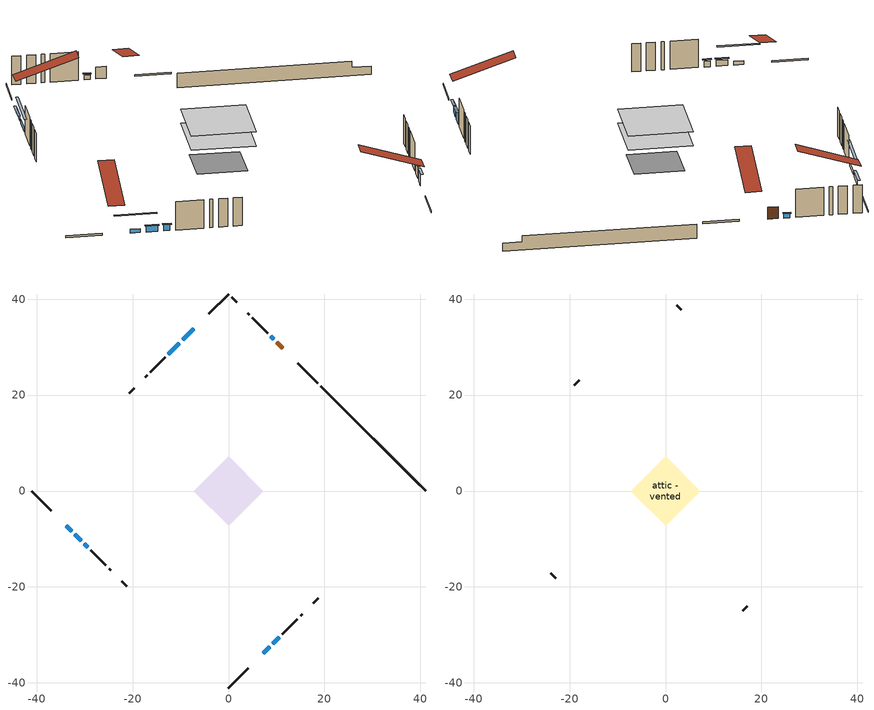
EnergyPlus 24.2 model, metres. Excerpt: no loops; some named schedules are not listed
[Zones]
conditioned space
 floor adiabatic (AdiabaticFloorConstruction): -7.29,0 0,7.29 7.29,0 0,-7.29 z3.66
 floor foundation (Slab1 construction): -5.46,0.22 -0.22,5.46 5.46,-0.22 0.22,-5.46 z-1.22
 wall outside (RimJoist1 construction): 0,-41.07 4.1,-36.98 / -41.07,0 -36.98,-4.1 / 0,41.07 -4.1,36.98 / 18.58,22.5 14.48,26.59 z1.22:1.52
 wall outside (AdiabaticWallConstruction 1): 11.3,29.78 10.11,30.97 z1.22:3.25
 wall outside (AdiabaticWallConstruction): 9.45,31.62 8.8,32.27 / -7.28,33.8 -9.58,31.5 z1.22:1.98; -33.8,-7.28 -32.68,-8.39 / -10.23,30.84 -12.53,28.54 z1.22:1.88; 7.28,-33.8 8.57,-32.5 z1.22:3.05; 9.23,-31.85 10.58,-30.5 z1.22:3.13; -32.02,-9.05 -30.73,-10.34 / -30.07,-11 -29.36,-11.72 z1.22:2.24
 wall outside (Wall1 construction): 11.23,-29.84 14.38,-26.7 / -28.7,-12.38 -25.55,-15.52 / -13.19,27.89 -16.33,24.74 / 8.15,32.93 5,36.07 z1.22:6.1
 wall outside (Wall2 construction): 15.04,-26.04 15.4,-25.68 / -24.9,-16.18 -24.53,-16.54 / -16.99,24.08 -17.35,23.72 / 4.35,36.73 3.98,37.09 z1.22:6.1
 wall outside (Wall4 construction): 17.71,-23.37 18.73,-22.35 / -22.23,-18.85 -21.21,-19.87 / -19.66,21.41 -20.68,20.39 / 1.68,39.4 0.66,40.42 z1.22:6.1
 wall foundation (FoundationWall1 construction): 19.23,21.84,-1.22 19.23,21.84,1.22 38.89,2.18,1.22 38.89,2.18,0.19 41.07,0,0.19 41.07,0,-1.22
 window (WindowConstruction): 9.45,31.62 8.81,32.27 z1.22:1.98
 window (WindowConstruction 7): -33.8,-7.28 -32.68,-8.39 z1.22:1.88
 window (WindowConstruction 1): -7.28,33.8 -9.58,31.5 z1.22:1.98
 window (WindowConstruction 2): 7.28,-33.8 8.57,-32.5 z1.22:3.05
 window (WindowConstruction 3): 9.23,-31.85 10.58,-30.5 z1.22:3.12
 window (WindowConstruction 4): -32.02,-9.05 -30.73,-10.34 z1.22:2.23
 window (WindowConstruction 5): -30.07,-11 -29.36,-11.72 z1.22:2.23
 window (WindowConstruction 6): -10.23,30.84 -12.53,28.54 z1.22:1.88
 door (Door): 11.3,29.78 10.11,30.97 z1.22:3.25
 ceiling adiabatic (AdiabaticFloorConstruction): 0,-7.29 7.29,0 0,7.29 -7.29,0 z3.66
attic - vented
 floor to conditioned space (Floor1 construction Reversed): -7.29,0 0,7.29 7.29,0 0,-7.29 z6.1
 wall outside (Wall3 construction): 16.06,-25.02 17.05,-24.03 / -23.88,-17.2 -22.88,-18.19 / -18.01,23.06 -19,22.07 / 3.33,37.75 2.33,38.74 z1.22:6.1
 roof outside (Roof1 construction): 6.62,-34.45,6.1 -0.47,-27.36,9.44 -2.34,-29.23,9.44 4.75,-36.32,6.1; -34.45,-6.62,6.1 -27.36,0.47,9.44 -29.23,2.34,9.44 -36.32,-4.75,6.1; -6.62,34.45,6.1 0.47,27.36,9.44 2.34,29.23,9.44 -4.75,36.32,6.1; 11.95,29.12,6.1 4.86,22.02,9.44 6.73,20.15,9.44 13.82,27.25,6.1
shading: 8.66,32.41 9.59,31.48 9.89,31.77 8.95,32.7 z2.18; -30.81,-10.26 -35.66,-5.41 -35.95,-5.7 -31.11,-10.55 z4.52; -9.72,31.36 -7.14,33.94 -7.43,34.23 -10.01,31.65 z2.18; 8.71,-32.36 7.14,-33.94 7.43,-34.23 9.01,-32.65 z3.25; 10.72,-30.36 9.09,-31.99 9.38,-32.28 11.01,-30.65 z3.33; -30.59,-10.49 -32.17,-8.91 -32.46,-9.2 -30.88,-10.78 z2.44; -29.21,-11.86 -30.22,-10.86 -30.51,-11.15 -29.5,-12.15 z2.44; -14.4,26.68 -8.37,32.71 -8.66,33 -14.69,26.97 z4.52
[Building]
Building 1: Terrain=Suburbs
[Site:Location]
Edmonton Intl AP_AB: Latitude {deg}=53.31; Longitude {deg}=-113.58; Time Zone {hr}=-7; Elevation {m}=723; Keep Site Location Information=Yes
[Site:GroundTemperature:Shallow]
-1.56185, -3.61833, -3.78302, -2.80711, 1.11059, 5.01004, 8.39065, 10.5322, 10.7141, 8.97234, 5.67794, 1.89811
[Site:WaterMainsTemperature]
Calculation Method=Schedule; Temperature Schedule=mains temperature schedule
[Material] Roughness=Rough; Thermal Absorptance=0.9
Name | Thickness {m} | Conductivity {W/m-K} | Density {kg/m3} | Specific Heat {J/kg-K} | Solar Absorptance | Visible Absorptance
asphalt or fiberglass shingles | 0.00635 | 0.162714 | 1121.4 | 1465.45 | 0.4 | 0.4
ceiling loosefill ins | 0.254 | 0.0480833 | 16.02 | 1046.75 | 0.7 | 0.7
ceiling stud and cavity | 0.1397 | 0.13447 | 65.682 | 1177.47 | 0.7 | 0.7
concrete 4.0 in. | 0.1016 | 1.803125 | 2242.8 | 837.4 | 0.7 | 0.7
concrete 8.0 in. | 0.2032 | 1.803125 | 2242.8 | 837.4 | 0.7 | 0.7
door material | 0.04445 | 0.188738 | 512.64 | 1214.23 | 0.7 | 0.7
floor covering | 0.0127 | 0.0433444 | 54.468 | 1339.84 | 0.6 | 0.6
floor rigid ins; wall rigid ins | 0.512978 | 0.029427 | 32.04 | 1214.23 | 0.7 | 0.7
floor stud and cavity | 0.1397 | 1.75129 | 37.0049 | 1207.88 | 0.7 | 0.7
furniture material conditioned space 1 | 0.1524 | 0.115458 | 640.8 | 1214.23 | 0.6 | 0.6
gypsum board | 0.0127 | 0.160291 | 801 | 837.4 | 0.6 | 0.6
osb sheathing 0.5 in. | 0.0127 | 0.115458 | 512.64 | 1214.23 | 0.7 | 0.7
osb sheathing 0.75 in. | 0.01905 | 0.115458 | 512.64 | 1214.23 | 0.7 | 0.7
osb sheathing 2.0 in. | 0.0508 | 0.115458 | 512.64 | 1214.23 | 0.7 | 0.7
rim joist stud and cavity | 0.0508 | 0.0285197 | 125.044 | 1163.47 | 0.6 | 0.6
wall stud and cavity | 0.1397 | 0.0893451 | 139.0536 | 1170.24 | 0.7 | 0.7
wall stud and cavity 1 | 0.1397 | 0.0959353 | 139.0536 | 1170.24 | 0.7 | 0.7
wall stud and cavity 2 | 0.0889 | 6.1454 | 50.32683 | 1063.81 | 0.6 | 0.6
wall stud and cavity 3 | 0.1397 | 0.0985229 | 139.0536 | 1170.24 | 0.7 | 0.7
wall stud and cavity 4 | 0.0889 | 0.380278 | 52.3479 | 1209.89 | 0.7 | 0.7
wall stud and cavity 5 | 0.0889 | 0.391764 | 83.0341 | 1211.67 | 0.7 | 0.7
wood siding | 0.0254 | 0.102417 | 544.68 | 1172.36 | 0.4 | 0.4
wood siding 1 | 0.00254 | 0.102417 | 544.68 | 1172.36 | 0.4 | 0.4
wood siding 2; wood siding 3; wood siding 4 | 0.0254 | 0.102417 | 544.68 | 1172.36 | 0.7 | 0.7
[WindowMaterial:SimpleGlazingSystem]
Name | U-Factor {W/m2-K} | Solar Heat Gain Coefficient
WindowMaterial | 2.1531 | 0.41
WindowMaterial 1 | 2.9395 | 0.65
WindowMaterial 2 | 2.8867 | 0.7
WindowMaterial 3 | 2.88386 | 0.7
WindowMaterial 4 | 2.915653 | 0.67
WindowMaterial 5 | 2.938365 | 0.65
WindowMaterial 6 | 2.95142 | 0.64
WindowMaterial 7 | 2.95256 | 0.64
[Construction]
AdiabaticFloorConstruction: floor stud and cavity, floor rigid ins, osb sheathing 0.75 in., floor covering
AdiabaticWallConstruction: wood siding 3, wall rigid ins, wall stud and cavity 4, gypsum board
AdiabaticWallConstruction 1: wood siding 4, wall rigid ins, wall stud and cavity 4, gypsum board
Door: door material
Floor1 construction Reversed: gypsum board, ceiling stud and cavity, ceiling loosefill ins
FoundationWall1 construction: concrete 8.0 in.
furniture construction conditioned space 1: furniture material conditioned space 1
PartitionWallConstruction: gypsum board, wall stud and cavity 5, gypsum board
RimJoist1 construction: wood siding 2, osb sheathing 2.0 in., rim joist stud and cavity
Roof1 construction: asphalt or fiberglass shingles
Slab1 construction: concrete 4.0 in.
Wall1 construction: wood siding, osb sheathing 0.5 in., wall stud and cavity, gypsum board
Wall2 construction: wood siding, osb sheathing 0.5 in., wall stud and cavity 1, gypsum board
Wall3 construction: wood siding 1, wall stud and cavity 2
Wall4 construction: wood siding, osb sheathing 0.5 in., wall stud and cavity 3, gypsum board
WindowConstruction: WindowMaterial
WindowConstruction 1: WindowMaterial 1
WindowConstruction 2: WindowMaterial 2
WindowConstruction 3: WindowMaterial 3
WindowConstruction 4: WindowMaterial 4
WindowConstruction 5: WindowMaterial 5
WindowConstruction 6: WindowMaterial 6
WindowConstruction 7: WindowMaterial 7
[Zone] Multiplier=1; Part of Total Floor Area=Yes
Name | Volume {m3}
attic - vented | 57.6488
conditioned space | 417.7
[Space]
Name | Zone | Volume {m3}
attic - vented 1 | attic - vented | 57.6488
conditioned space 1 | conditioned space | 417.7
[ZoneInfiltration:EffectiveLeakageArea]
infil attic - vented 1: Zone or Space=attic - vented 1; Schedule=Always On Discrete; Effective Air Leakage Area {cm2}=3692.52; Stack Coefficient=0.000571742; Wind Coefficient=1.61555e-05
[ZoneMixing]
whole house fan mix: Zone or Space=attic - vented; Schedule=Always On Continuous; Design Flow Rate Calculation Method=Flow/Zone; Design Flow Rate {m3/s}=0; Source Zone or Space=conditioned space
[SurfaceProperty:ExposedFoundationPerimeter]
Slab1: Exposed Perimeter Calculation Method=TotalExposedPerimeter; Total Exposed Perimeter {m}=30.888
[InternalMass] Zone or ZoneList=conditioned space; Space or SpaceList=conditioned space 1
Name | Construction | Surface Area {m2}
furniture mass conditioned space 1 | furniture construction conditioned space 1 | 66.2921
partition wall mass | PartitionWallConstruction | 165.73
[Lights]
interior lighting: Zone or ZoneList or Space or SpaceList=conditioned space 1; Schedule=interior lighting schedule; Design Level Calculation Method=LightingLevel; Lighting Level {W}=343.2; Return Air Fraction=0; Fraction Radiant=0.6; Fraction Visible=0.2; Fraction Replaceable=1
[People]
occupants: Zone or ZoneList or Space or SpaceList=conditioned space 1; Number of People Schedule=occupants schedule; Number of People Calculation Method=People; Number of People=3; Fraction Radiant=0.314171; Sensible Heat Fraction=0.56303; Activity Level Schedule=occupants activity schedule; Carbon Dioxide Generation Rate {m3/s-W}=0; Enable ASHRAE 55 Comfort Warnings=No; Mean Radiant Temperature Calculation Type=EnclosureAveraged
[ElectricEquipment] Zone or ZoneList or Space or SpaceList=conditioned space 1; Design Level Calculation Method=EquipmentLevel
Name | Schedule | Design Level {W} | Fraction Latent | Fraction Radiant | Fraction Lost
clothes dryer | clothes dryer schedule | 140.772 | 0.015 | 0.081 | 0.85
clothes washer | clothes washer schedule | 32.1985 | 0.03 | 0.162 | 0.7
cooking range | cooking range schedule | 215.147 | 0.08 | 0.432 | 0.2
dishwasher | dishwasher schedule | 66.8632 | 0.3 | 0.18 | 0.4
fridge | fridge schedule | 72.9452 | 0 | 0.6 | 0
mech vent bath fan 0 | mech vent bath fan 0 schedule | 50.2 | 0 | 0 | 1
mech vent house fan | mech vent house fan schedule | 0 | 0 | 0 | 1
mech vent house fan cfis | mech vent house fan cfis schedule | 0 | 0 | 0 | 0
mech vent range fan 0 | mech vent range fan 0 schedule | 57 | 0 | 0 | 1
misc plug loads | misc plug loads schedule | 494.7 | 0.045 | 0.513 | 0.1
whole house fan | Always On Discrete | 0 | 0 | 0 | 1
[OtherEquipment] Zone or ZoneList or Space or SpaceList=conditioned space 1; Design Level Calculation Method=EquipmentLevel
Name | Fuel Type | Schedule | Design Level {W} | Fraction Latent | Fraction Radiant | Fraction Lost
clothes dryer 1 | Electricity | clothes dryer schedule | 0 | 0.015 | 0.081 | 0.85
cooking range 1 | Electricity | cooking range schedule | 0 | 0.08 | 0.432 | 0.2
general water use latent | None | general water use schedule | 62.594 | 1 | 0 | 0
general water use sensible | None | general water use schedule | -61.6891 | 0 | 0.6 | 0
mech vent house fan latent load | None | Always On Discrete | 0 | 1 | 0 | 0
mech vent house fan sensible load | None | Always On Discrete | 0 | 0 | 0 | 0
water heater energy adjustment1 | NaturalGas | Always On Discrete | 0.01 | 0 | 0 | 1
[ZoneInfiltration:DesignFlowRate] Zone or ZoneList or Space or SpaceList=conditioned space 1; Schedule=Always On Discrete; Design Flow Rate Calculation Method=Flow/Zone; Design Flow Rate {m3/s}=0
infil flow; natural vent flow; whole house fan flow
[AvailabilityManager:Scheduled]
furnace airloop Availability Manager: Schedule=Always On Discrete
[Foundation:Kiva]
Foundation Kiva 1: Initial Indoor Air Temperature {C}=18; Wall Height Above Grade {m}=1.21999; Wall Depth Below Slab {m}=0.2032
[Foundation:Kiva:Settings]
Soil Conductivity {W/m-K}=0.849921; Soil Density {kg/m3}=1842.3; Soil Specific Heat {J/kg-K}=418.7; Ground Solar Absorptivity=0.9; Ground Thermal Absorptivity=0.9; Ground Surface Roughness {m}=0.03; Far-Field Width {m}=40; Deep-Ground Boundary Condition=ZeroFlux; Deep-Ground Depth {m}=40; Minimum Cell Dimension {m}=0.2; Maximum Cell Growth Coefficient=3; Simulation Timestep=Timestep
[Exterior:Lights]
exterior lighting: Schedule=exterior lighting schedule; Design Level {W}=75.6
[EnergyManagementSystem:GlobalVariable]
furnace_airloop_Fan_RTF
infil_program_Qfan
infil_program_Qinf
natural_vent_program_Qnv
natural_vent_program_Qwhf
[EnergyManagementSystem:Sensor]
Name | Output:Variable or Output:Meter Index Key | Output:Variable or Output:Meter
airflow_gain | infil flow | Infiltration Sensible Heat Gain Energy
airflow_gain_1 | natural vent flow | Infiltration Sensible Heat Gain Energy
airflow_gain_2 | whole house fan flow | Infiltration Sensible Heat Gain Energy
airflow_loss | infil flow | Infiltration Sensible Heat Loss Energy
airflow_loss_1 | natural vent flow | Infiltration Sensible Heat Loss Energy
airflow_loss_2 | whole house fan flow | Infiltration Sensible Heat Loss Energy
clg_load_cond |  | Cooling:EnergyTransfer:Zone:CONDITIONED SPACE
clg_sp_s; clg_sp_s_1 | cooling setpoint | Schedule Value
clothes_dryer_exhaust_0_sch_s | clothes dryer exhaust 0 schedule | Schedule Value
cool_season | cooling season schedule | Schedule Value
htg_load_cond |  | Heating:EnergyTransfer:Zone:CONDITIONED SPACE
htg_sp_s; htg_sp_s_1 | heating setpoint | Schedule Value
ig_ee_conv | clothes dryer | Electric Equipment Convective Heating Energy
ig_ee_conv_2 | cooking range | Electric Equipment Convective Heating Energy
ig_ee_conv_4 | fridge | Electric Equipment Convective Heating Energy
ig_ee_conv_5 | misc plug loads | Electric Equipment Convective Heating Energy
ig_ee_conv_6 | whole house fan | Electric Equipment Convective Heating Energy
ig_ee_rad | clothes dryer | Electric Equipment Radiant Heating Energy
ig_ee_rad_2 | cooking range | Electric Equipment Radiant Heating Energy
ig_ee_rad_4 | fridge | Electric Equipment Radiant Heating Energy
ig_ee_rad_5 | misc plug loads | Electric Equipment Radiant Heating Energy
ig_ee_rad_6 | whole house fan | Electric Equipment Radiant Heating Energy
ig_lgt_conv | interior lighting | Lights Convective Heating Energy
ig_lgt_rad | interior lighting | Lights Radiant Heating Energy
ig_lgt_vis | interior lighting | Lights Visible Radiation Heating Energy
ig_oe_conv | clothes dryer 1 | Other Equipment Convective Heating Energy
ig_oe_conv_1 | cooking range 1 | Other Equipment Convective Heating Energy
ig_oe_conv_2 | general water use latent | Other Equipment Convective Heating Energy
ig_oe_conv_3 | general water use sensible | Other Equipment Convective Heating Energy
ig_oe_conv_4 | water heater energy adjustment1 | Other Equipment Convective Heating Energy
ig_oe_rad | clothes dryer 1 | Other Equipment Radiant Heating Energy
ig_oe_rad_1 | cooking range 1 | Other Equipment Radiant Heating Energy
ig_oe_rad_2 | general water use latent | Other Equipment Radiant Heating Energy
ig_oe_rad_3 | general water use sensible | Other Equipment Radiant Heating Energy
ig_oe_rad_4 | water heater energy adjustment1 | Other Equipment Radiant Heating Energy
ig_ppl_conv | occupants | People Convective Heating Energy
ig_ppl_rad | occupants | People Radiant Heating Energy
im_conv | furniture mass conditioned space 1 | Surface Inside Face Convection Heat Gain Energy
im_conv_1 | partition wall mass | Surface Inside Face Convection Heat Gain Energy
im_ig | furniture mass conditioned space 1 | Surface Inside Face Internal Gains Radiation Heat Gain Energy
im_ig_1 | partition wall mass | Surface Inside Face Internal Gains Radiation Heat Gain Energy
im_lgt | furniture mass conditioned space 1 | Surface Inside Face Lights Radiation Heat Gain Energy
im_lgt_1 | partition wall mass | Surface Inside Face Lights Radiation Heat Gain Energy
im_sol | furniture mass conditioned space 1 | Surface Inside Face Solar Radiation Heat Gain Energy
im_sol_1 | partition wall mass | Surface Inside Face Solar Radiation Heat Gain Energy
im_surf | furniture mass conditioned space 1 | Surface Inside Face Net Surface Thermal Radiation Heat Gain Energy
im_surf_1 | partition wall mass | Surface Inside Face Net Surface Thermal Radiation Heat Gain Energy
mech_vent_bath_fan_0_sch_s | mech vent bath fan 0 schedule | Schedule Value
mech_vent_range_fan_0_sch_s | mech vent range fan 0 schedule | Schedule Value
mv_conv | mech vent bath fan 0 | Electric Equipment Convective Heating Energy
mv_conv_1 | mech vent house fan | Electric Equipment Convective Heating Energy
mv_conv_2 | mech vent house fan cfis | Electric Equipment Convective Heating Energy
mv_conv_3 | mech vent range fan 0 | Electric Equipment Convective Heating Energy
mv_conv_4 | mech vent house fan latent load | Other Equipment Convective Heating Energy
mv_conv_5 | mech vent house fan sensible load | Other Equipment Convective Heating Energy
mv_rad | mech vent bath fan 0 | Electric Equipment Radiant Heating Energy
mv_rad_1 | mech vent house fan | Electric Equipment Radiant Heating Energy
mv_rad_2 | mech vent house fan cfis | Electric Equipment Radiant Heating Energy
mv_rad_3 | mech vent range fan 0 | Electric Equipment Radiant Heating Energy
mv_rad_4 | mech vent house fan latent load | Other Equipment Radiant Heating Energy
mv_rad_5 | mech vent house fan sensible load | Other Equipment Radiant Heating Energy
natural_vent_s | natural vent schedule | Schedule Value
out_pb_s |  | Site Outdoor Air Barometric Pressure
out_wt_s |  | Site Outdoor Air Humidity Ratio
site_vw_s |  | Site Wind Speed
ss_back_out | Window1 | Surface Window Shortwave from Zone Back Out Window Heat Transfer Rate
ss_back_out_1 | Window10 | Surface Window Shortwave from Zone Back Out Window Heat Transfer Rate
ss_back_out_2 | Window2 | Surface Window Shortwave from Zone Back Out Window Heat Transfer Rate
ss_back_out_3 | Window4 | Surface Window Shortwave from Zone Back Out Window Heat Transfer Rate
ss_back_out_4 | Window5 | Surface Window Shortwave from Zone Back Out Window Heat Transfer Rate
ss_back_out_5 | Window6 | Surface Window Shortwave from Zone Back Out Window Heat Transfer Rate
ss_back_out_6 | Window7 | Surface Window Shortwave from Zone Back Out Window Heat Transfer Rate
ss_back_out_7 | Window8 | Surface Window Shortwave from Zone Back Out Window Heat Transfer Rate
ss_conv | Door1 | Surface Inside Face Convection Heat Gain Energy
ss_conv_1 | Window1 | Surface Inside Face Convection Heat Gain Energy
ss_conv_2 | Window10 | Surface Inside Face Convection Heat Gain Energy
ss_conv_3 | Window2 | Surface Inside Face Convection Heat Gain Energy
ss_conv_4 | Window4 | Surface Inside Face Convection Heat Gain Energy
ss_conv_5 | Window5 | Surface Inside Face Convection Heat Gain Energy
ss_conv_6 | Window6 | Surface Inside Face Convection Heat Gain Energy
ss_conv_7 | Window7 | Surface Inside Face Convection Heat Gain Energy
ss_conv_8 | Window8 | Surface Inside Face Convection Heat Gain Energy
ss_ig | Door1 | Surface Inside Face Internal Gains Radiation Heat Gain Energy
ss_ig_1 | Window1 | Surface Inside Face Internal Gains Radiation Heat Gain Energy
ss_ig_2 | Window10 | Surface Inside Face Internal Gains Radiation Heat Gain Energy
ss_ig_3 | Window2 | Surface Inside Face Internal Gains Radiation Heat Gain Energy
ss_ig_4 | Window4 | Surface Inside Face Internal Gains Radiation Heat Gain Energy
ss_ig_5 | Window5 | Surface Inside Face Internal Gains Radiation Heat Gain Energy
ss_ig_6 | Window6 | Surface Inside Face Internal Gains Radiation Heat Gain Energy
ss_ig_7 | Window7 | Surface Inside Face Internal Gains Radiation Heat Gain Energy
ss_ig_8 | Window8 | Surface Inside Face Internal Gains Radiation Heat Gain Energy
ss_lgt | Door1 | Surface Inside Face Lights Radiation Heat Gain Energy
ss_sol | Door1 | Surface Inside Face Solar Radiation Heat Gain Energy
ss_surf | Door1 | Surface Inside Face Net Surface Thermal Radiation Heat Gain Energy
ss_surf_1 | Window1 | Surface Inside Face Net Surface Thermal Radiation Heat Gain Energy
ss_surf_2 | Window10 | Surface Inside Face Net Surface Thermal Radiation Heat Gain Energy
ss_surf_3 | Window2 | Surface Inside Face Net Surface Thermal Radiation Heat Gain Energy
ss_surf_4 | Window4 | Surface Inside Face Net Surface Thermal Radiation Heat Gain Energy
ss_surf_5 | Window5 | Surface Inside Face Net Surface Thermal Radiation Heat Gain Energy
ss_surf_6 | Window6 | Surface Inside Face Net Surface Thermal Radiation Heat Gain Energy
ss_surf_7 | Window7 | Surface Inside Face Net Surface Thermal Radiation Heat Gain Energy
ss_surf_8 | Window8 | Surface Inside Face Net Surface Thermal Radiation Heat Gain Energy
ss_trans_in | Window1 | Surface Window Transmitted Solar Radiation Rate
ss_trans_in_1 | Window10 | Surface Window Transmitted Solar Radiation Rate
ss_trans_in_2 | Window2 | Surface Window Transmitted Solar Radiation Rate
ss_trans_in_3 | Window4 | Surface Window Transmitted Solar Radiation Rate
ss_trans_in_4 | Window5 | Surface Window Transmitted Solar Radiation Rate
ss_trans_in_5 | Window6 | Surface Window Transmitted Solar Radiation Rate
ss_trans_in_6 | Window7 | Surface Window Transmitted Solar Radiation Rate
ss_trans_in_7 | Window8 | Surface Window Transmitted Solar Radiation Rate
ss_trans_out | Window1 | Surface Inside Face Initial Transmitted Diffuse Transmitted Out Window Solar Radiation Rate
ss_trans_out_1 | Window10 | Surface Inside Face Initial Transmitted Diffuse Transmitted Out Window Solar Radiation Rate
ss_trans_out_2 | Window2 | Surface Inside Face Initial Transmitted Diffuse Transmitted Out Window Solar Radiation Rate
ss_trans_out_3 | Window4 | Surface Inside Face Initial Transmitted Diffuse Transmitted Out Window Solar Radiation Rate
ss_trans_out_4 | Window5 | Surface Inside Face Initial Transmitted Diffuse Transmitted Out Window Solar Radiation Rate
ss_trans_out_5 | Window6 | Surface Inside Face Initial Transmitted Diffuse Transmitted Out Window Solar Radiation Rate
ss_trans_out_6 | Window7 | Surface Inside Face Initial Transmitted Diffuse Transmitted Out Window Solar Radiation Rate
ss_trans_out_7 | Window8 | Surface Inside Face Initial Transmitted Diffuse Transmitted Out Window Solar Radiation Rate
s_conv | Floor1 | Surface Inside Face Convection Heat Gain Energy
s_conv_1 | FoundationWall1 | Surface Inside Face Convection Heat Gain Energy
s_conv_10 | Wall1:225 | Surface Inside Face Convection Heat Gain Energy
s_conv_11 | Wall1:315 | Surface Inside Face Convection Heat Gain Energy
s_conv_12 | Wall1:45 | Surface Inside Face Convection Heat Gain Energy
s_conv_13 | Wall2:135 | Surface Inside Face Convection Heat Gain Energy
s_conv_14 | Wall2:225 | Surface Inside Face Convection Heat Gain Energy
s_conv_15 | Wall2:315 | Surface Inside Face Convection Heat Gain Energy
s_conv_16 | Wall2:45 | Surface Inside Face Convection Heat Gain Energy
s_conv_17 | Wall4:135 | Surface Inside Face Convection Heat Gain Energy
s_conv_18 | Wall4:225 | Surface Inside Face Convection Heat Gain Energy
s_conv_19 | Wall4:315 | Surface Inside Face Convection Heat Gain Energy
s_conv_2 | inferred conditioned ceiling | Surface Inside Face Convection Heat Gain Energy
s_conv_20 | Wall4:45 | Surface Inside Face Convection Heat Gain Energy
s_conv_3 | inferred conditioned floor | Surface Inside Face Convection Heat Gain Energy
s_conv_4 | RimJoist1:135 | Surface Inside Face Convection Heat Gain Energy
s_conv_5 | RimJoist1:225 | Surface Inside Face Convection Heat Gain Energy
s_conv_6 | RimJoist1:315 | Surface Inside Face Convection Heat Gain Energy
s_conv_7 | RimJoist1:45 | Surface Inside Face Convection Heat Gain Energy
s_conv_8 | Slab1 | Surface Inside Face Convection Heat Gain Energy
s_conv_9 | Wall1:135 | Surface Inside Face Convection Heat Gain Energy
s_ig | Floor1 | Surface Inside Face Internal Gains Radiation Heat Gain Energy
s_ig_1 | FoundationWall1 | Surface Inside Face Internal Gains Radiation Heat Gain Energy
s_ig_10 | Wall1:225 | Surface Inside Face Internal Gains Radiation Heat Gain Energy
s_ig_11 | Wall1:315 | Surface Inside Face Internal Gains Radiation Heat Gain Energy
s_ig_12 | Wall1:45 | Surface Inside Face Internal Gains Radiation Heat Gain Energy
s_ig_13 | Wall2:135 | Surface Inside Face Internal Gains Radiation Heat Gain Energy
s_ig_14 | Wall2:225 | Surface Inside Face Internal Gains Radiation Heat Gain Energy
s_ig_15 | Wall2:315 | Surface Inside Face Internal Gains Radiation Heat Gain Energy
s_ig_16 | Wall2:45 | Surface Inside Face Internal Gains Radiation Heat Gain Energy
s_ig_17 | Wall4:135 | Surface Inside Face Internal Gains Radiation Heat Gain Energy
s_ig_18 | Wall4:225 | Surface Inside Face Internal Gains Radiation Heat Gain Energy
s_ig_19 | Wall4:315 | Surface Inside Face Internal Gains Radiation Heat Gain Energy
s_ig_2 | inferred conditioned ceiling | Surface Inside Face Internal Gains Radiation Heat Gain Energy
s_ig_20 | Wall4:45 | Surface Inside Face Internal Gains Radiation Heat Gain Energy
s_ig_3 | inferred conditioned floor | Surface Inside Face Internal Gains Radiation Heat Gain Energy
s_ig_4 | RimJoist1:135 | Surface Inside Face Internal Gains Radiation Heat Gain Energy
s_ig_5 | RimJoist1:225 | Surface Inside Face Internal Gains Radiation Heat Gain Energy
s_ig_6 | RimJoist1:315 | Surface Inside Face Internal Gains Radiation Heat Gain Energy
s_ig_7 | RimJoist1:45 | Surface Inside Face Internal Gains Radiation Heat Gain Energy
s_ig_8 | Slab1 | Surface Inside Face Internal Gains Radiation Heat Gain Energy
s_ig_9 | Wall1:135 | Surface Inside Face Internal Gains Radiation Heat Gain Energy
s_lgt | Floor1 | Surface Inside Face Lights Radiation Heat Gain Energy
s_lgt_1 | FoundationWall1 | Surface Inside Face Lights Radiation Heat Gain Energy
